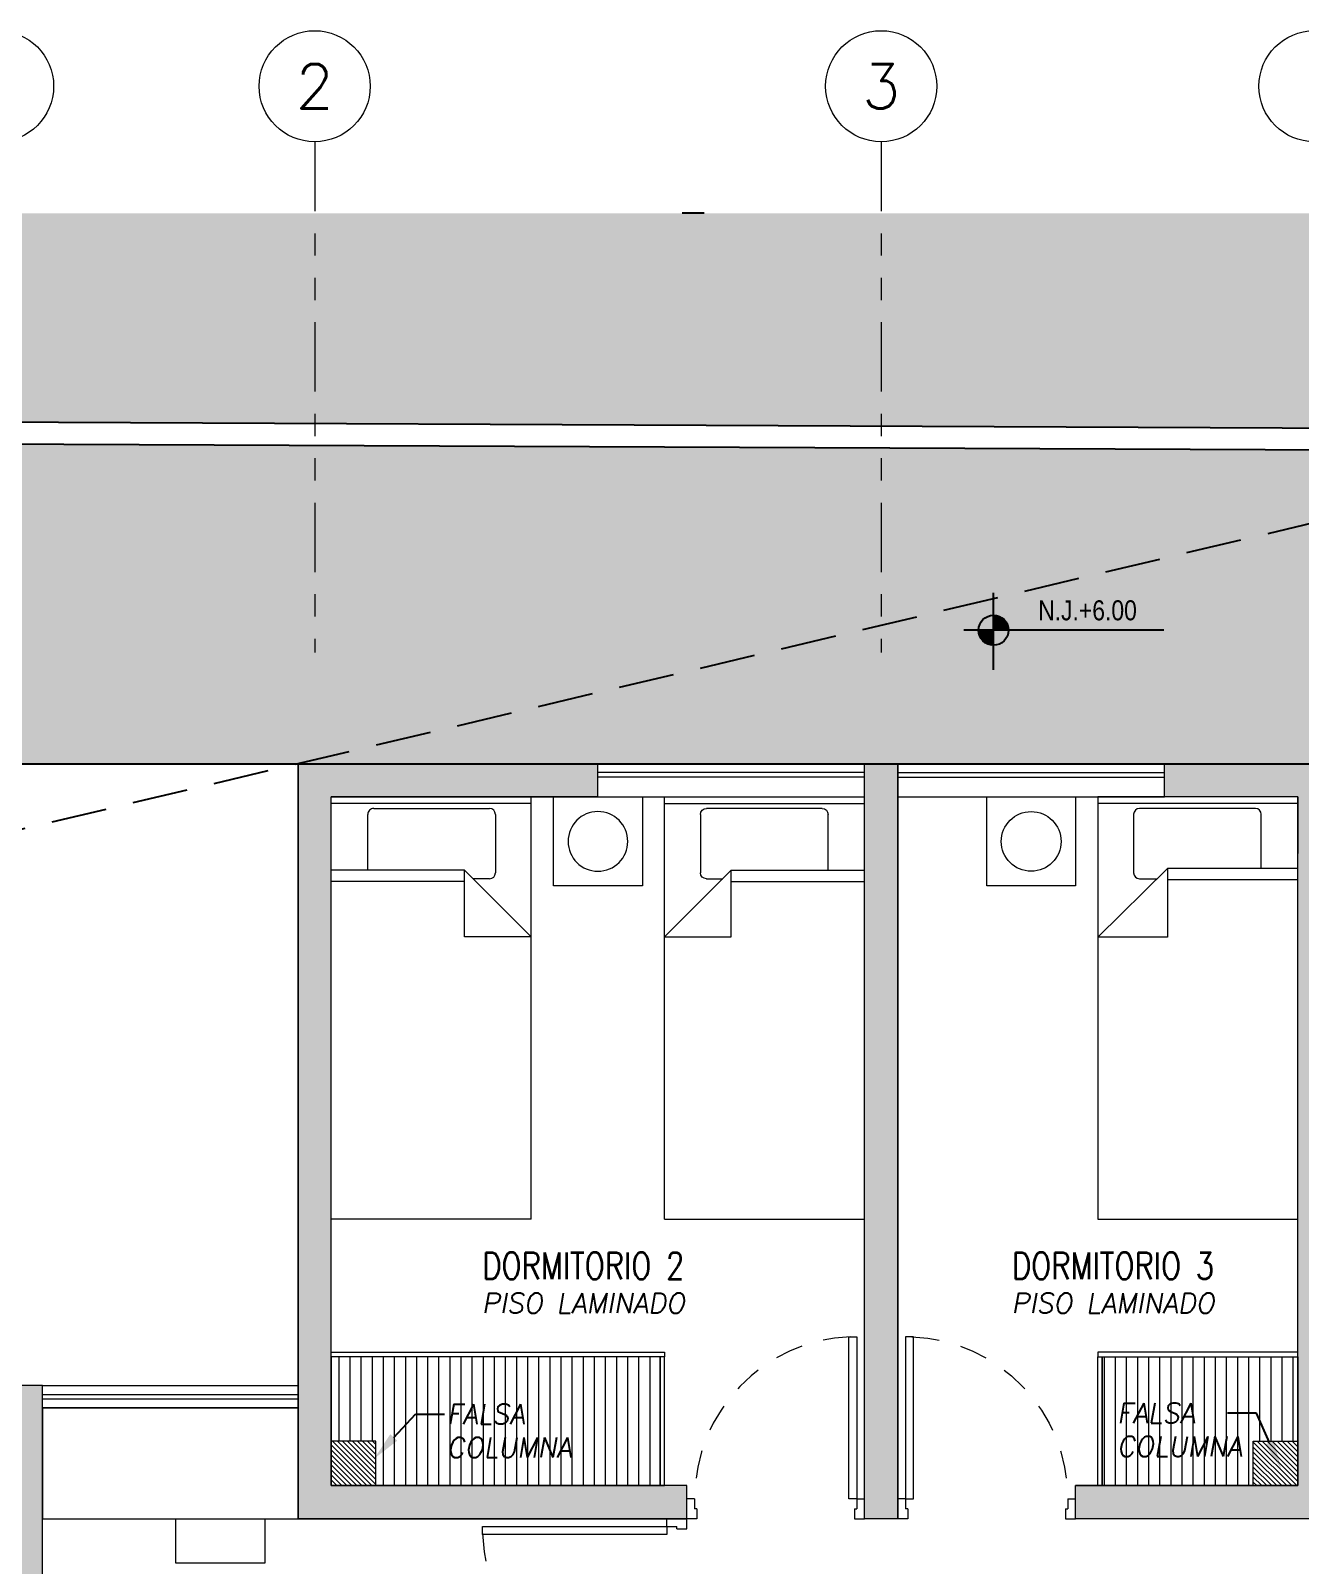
# Model space of a CAD drawing. Header units: millimetres. Extents: x -3 to 53, y -110 to 39.
# Drawn here: x 0.15 to 5.86, y 32.44 to 39.35 of the extents above; entities that cross this region are included whole.
import ezdxf
from ezdxf import colors
from ezdxf.entities.mleader import LeaderData, LeaderLine
from ezdxf.enums import TextEntityAlignment as Align
from ezdxf.math import Vec2, Vec3
from ezdxf.xclip import XClip

# ---------------------------------------------------------------- set-up
doc = ezdxf.new("R2010")
doc.units = ezdxf.units.MM
doc.header["$XCLIPFRAME"] = 2
for name, pattern in [('DOT', [6.35, 0, -6.35]), ('HIDDEN2', [0.1875, 0.125, -0.0625]), ('PHANTOM', [63.5, 31.75, -6.35, 6.35, -6.35, 6.35, -6.35]), ('PHANTOM2', [1.25, 0.625, -0.125, 0.125, -0.125, 0.125, -0.125])]:
    doc.linetypes.add(name, pattern=pattern)
for name, color, linetype in [('A-EJES', 8, 'PHANTOM'), ('A-EST HATCH', 8, 'Continuous'), ('A-EST PLACAS', 8, 'Continuous'), ('A-EST VIGAS', 8, 'HIDDEN2'), ('A-HATCH', 8, 'Continuous'), ('A-MOBILIARIO', 8, 'Continuous'), ('A-MURO BAJO', 8, 'Continuous'), ('A-NIVELES-NPT', 8, 'Continuous'), ('A-PROYECCIONES', 8, 'HIDDEN2'), ('A-TEXTO-ACABADO PISO', 8, 'Continuous'), ('A-TEXTO-INDICACIONES', 8, 'Continuous'), ('DLP_MOBILIARIO', 8, 'Continuous'), ('DLP_MOBILIARIO FIJO', 8, 'Continuous'), ('DLP_TEXTO AMBIENTE', 8, 'Continuous'), ('DLP_VERDE', 8, 'Continuous')]:
    doc.layers.add(name, color=color, linetype=linetype)
doc.layers.add('A-MUROS', color=8, linetype='Continuous', lineweight=30)
doc.styles.add('R80', font='ARIALN.TTF', dxfattribs={"height": 2.03})
doc.styles.add('ROMANS', font='ROMANS.shx', dxfattribs={"oblique": 10})

# ---------------------------------------------------------------- blocks, each defined once
blk = doc.blocks.new('EST.P1')
at = {"layer": 'A-EST HATCH', "lineweight": 0}
h = blk.add_hatch(color=8, dxfattribs=at)
h.dxf.hatch_style = 1
h.paths.add_polyline_path([(9.15, 0.06), (9.15, 6.125), (10.65, 6.125), (10.65, 5.375), (10.8, 5.375), (10.8, 6.325), (9, 6.325), (9, 5.45), (7.5, 5.45), (7.5, 5.95), (7.35, 5.95), (7.35, 5.25), (9, 5.25), (9, 0.06)])
h.paths.add_polyline_path([(30.25, 10.125), (28.65, 10.125), (28.65, 13.225), (29.85, 13.225), (29.85, 13.375), (28.5, 13.375), (28.5, 9.975), (30.25, 9.975)])
h.paths.add_polyline_path([(31.05, 13.375), (31.2, 13.375), (31.2, 9.975), (31.05, 9.975)])
h.paths.add_polyline_path([(36.55, 13.85), (36.85, 13.85), (36.85, 13.7), (36.7, 13.7), (36.7, 10.625), (36.55, 10.625)])
h.paths.add_polyline_path([(33.6, 13.225), (33.6, 10.125), (32, 10.125), (32, 9.975), (33.75, 9.975), (33.75, 13.375), (32.4, 13.375), (32.4, 13.225)])
h.paths.add_polyline_path([(42.85, 13.7), (43.45, 13.7), (43.45, 13.85), (42.7, 13.85), (42.7, 10.45), (43.85, 10.45), (43.85, 10.6), (42.85, 10.6)])
h.paths.add_polyline_path([(44.65, 13.85), (44.65, 10.45), (44.8, 10.45), (44.8, 13.85)])
h.paths.add_polyline_path([(45.6, 10.6), (47.2, 10.6), (47.2, 13.7), (46, 13.7), (46, 13.85), (47.35, 13.85), (47.35, 10.45), (45.6, 10.45)])
h.paths.add_polyline_path([(42.85, 0.15), (43.45, 0.15), (43.45, 0), (42.7, 0), (42.7, 3.4), (43.85, 3.4), (43.85, 3.25), (42.85, 3.25)])
h.paths.add_polyline_path([(44.65, 0), (44.65, 3.4), (44.8, 3.4), (44.8, 0)])
h.paths.add_polyline_path([(45.6, 3.25), (47.2, 3.25), (47.2, 0.15), (46, 0.15), (46, 0), (47.35, 0), (47.35, 3.4), (45.6, 3.4)])
h.paths.add_polyline_path([(40, 3.5), (39.85, 3.5), (39.85, 0.15), (39.7, 0.15), (39.7, 0), (40, 0)])
h.paths.add_polyline_path([(30.25, 3.725), (28.65, 3.725), (28.65, 0.625), (29.85, 0.625), (29.85, 0.475), (28.5, 0.475), (28.5, 3.875), (30.25, 3.875)])
h.paths.add_polyline_path([(31.05, 0.475), (31.2, 0.475), (31.2, 3.875), (31.05, 3.875)])
h.paths.add_polyline_path([(36.55, 0), (36.85, 0), (36.85, 0.15), (36.7, 0.15), (36.7, 3.225), (36.55, 3.225)])
h.paths.add_polyline_path([(33.6, 0.625), (33.6, 3.725), (32, 3.725), (32, 3.875), (33.75, 3.875), (33.75, 0.475), (32.4, 0.475), (32.4, 0.625)])
h.paths.add_polyline_path([(17.1, 10.125), (18.7, 10.125), (18.7, 13.225), (17.5, 13.225), (17.5, 13.375), (18.85, 13.375), (18.85, 9.975), (17.1, 9.975)])
h.paths.add_polyline_path([(16.3, 13.375), (16.15, 13.375), (16.15, 9.975), (16.3, 9.975)])
h.paths.add_polyline_path([(10.5, 13.85), (10.5, 13.7), (10.65, 13.7), (10.65, 10.625), (10.8, 10.625), (10.8, 13.85)])
h.paths.add_polyline_path([(13.75, 13.225), (13.75, 10.125), (15.35, 10.125), (15.35, 9.975), (13.6, 9.975), (13.6, 13.375), (14.95, 13.375), (14.95, 13.225)])
h.paths.add_polyline_path([(9, 8.6), (7.35, 8.6), (7.35, 7.9), (7.5, 7.9), (7.5, 8.4), (9, 8.4), (9, 7.525), (10.8, 7.525), (10.8, 8.475), (10.65, 8.475), (10.65, 7.725), (9.15, 7.725), (9.15, 13.79), (9, 13.79)])
h.paths.add_polyline_path([(4.5, 13.7), (3.9, 13.7), (3.9, 13.85), (4.65, 13.85), (4.65, 10.45), (3.5, 10.45), (3.5, 10.6), (4.5, 10.6)])
h.paths.add_polyline_path([(2.7, 13.85), (2.7, 10.45), (2.55, 10.45), (2.55, 13.85)])
h.paths.add_polyline_path([(1.75, 10.6), (0.15, 10.6), (0.15, 13.7), (1.35, 13.7), (1.35, 13.85), (0, 13.85), (0, 10.45), (1.75, 10.45)])
h.paths.add_polyline_path([(2.7, 0), (2.7, 3.4), (2.55, 3.4), (2.55, 0)])
h.paths.add_polyline_path([(1.75, 3.25), (0.15, 3.25), (0.15, 0.15), (1.35, 0.15), (1.35, 0), (0, 0), (0, 3.4), (1.75, 3.4)])
h.paths.add_polyline_path([(7.35, 3.5), (7.5, 3.5), (7.5, 0.15), (7.65, 0.15), (7.65, 0), (7.35, 0)])
h.paths.add_polyline_path([(17.1, 3.725), (18.7, 3.725), (18.7, 0.625), (17.5, 0.625), (17.5, 0.475), (18.85, 0.475), (18.85, 3.875), (17.1, 3.875)])
h.paths.add_polyline_path([(16.3, 0.475), (16.15, 0.475), (16.15, 3.875), (16.3, 3.875)])
h.paths.add_polyline_path([(10.8, 0), (10.5, 0), (10.5, 0.15), (10.65, 0.15), (10.65, 3.225), (10.8, 3.225)])
h.paths.add_polyline_path([(13.75, 0.625), (13.75, 3.725), (15.35, 3.725), (15.35, 3.875), (13.6, 3.875), (13.6, 0.475), (14.95, 0.475), (14.95, 0.625)])
h.paths.add_polyline_path([(38.35, 6.325), (36.55, 6.325), (36.55, 5.375), (36.7, 5.375), (36.7, 6.125), (38.2, 6.125), (38.2, 0.06), (38.35, 0.06), (38.35, 5.25), (40, 5.25), (40, 5.95), (39.85, 5.95), (39.85, 5.45), (38.35, 5.45)])
h.paths.add_polyline_path([(4.65, 0), (4.65, 3.4), (3.5, 3.4), (3.5, 3.25), (4.5, 3.25), (4.5, 0.15), (3.9, 0.15), (3.9, 0)])
h.paths.add_polyline_path([(1.7468, 8.35), (1.6, 8.35), (1.6, 9.55), (3.75, 9.55), (3.75, 9.4), (3.3, 9.4), (3.3, 7.8), (3.1, 7.8), (3.1, 9.4), (1.75, 9.4), (1.75, 8.35)], flags=17)
h.paths.add_polyline_path([(1.7468, 5.5), (1.6, 5.5), (1.6, 4.3), (3.75, 4.3), (3.75, 4.45), (3.3, 4.45), (3.3, 6.05), (3.1, 6.05), (3.1, 4.45), (1.75, 4.45), (1.75, 5.5)], flags=17)
h.paths.add_polyline_path([(7.5001, 7), (4.65, 7), (4.65, 9.55), (4.5, 9.55), (4.5, 7), (1.75, 7), (1.75, 7.6), (1.6, 7.6), (1.6, 7), (-1.15, 7), (-1.15, 11.05), (-1.35, 11.05), (-1.35, 2.8), (-1.15, 2.8), (-1.15, 6.85), (1.6, 6.85), (1.6, 6.25), (1.75, 6.25), (1.75, 6.85), (4.5, 6.85), (4.5, 4.3), (4.65, 4.3), (4.65, 6.85), (7.5001, 6.85)])
h.paths.add_polyline_path([(7.35, 13.85), (7.35, 10.35), (7.5, 10.35), (7.5, 13.7), (7.65, 13.7), (7.65, 13.85)])
h.paths.add_polyline_path([(38.35, 13.79), (38.35, 8.6), (40, 8.6), (40, 7.9), (39.85, 7.9), (39.85, 8.4), (38.35, 8.4), (38.35, 7.525), (36.55, 7.525), (36.55, 8.475), (36.7, 8.475), (36.7, 7.725), (38.2, 7.725), (38.2, 13.79)])
h.paths.add_polyline_path([(45.75, 7), (48.5, 7), (48.5, 11.05), (48.7, 11.05), (48.7, 2.8), (48.5, 2.8), (48.5, 6.85), (45.75, 6.85), (45.75, 6.25), (45.6, 6.25), (45.6, 6.85), (42.85, 6.85), (42.85, 4.3), (42.7, 4.3), (42.7, 6.85), (39.8499, 6.85), (39.8499, 7), (42.7, 7), (42.7, 9.55), (42.85, 9.55), (42.85, 7), (45.6, 7), (45.6, 7.6), (45.75, 7.6)])
h.paths.add_polyline_path([(40, 13.85), (39.7, 13.85), (39.7, 13.7), (39.85, 13.7), (39.85, 10.35), (40, 10.35)])
h.paths.add_polyline_path([(45.6032, 8.35), (45.75, 8.35), (45.75, 9.55), (43.6, 9.55), (43.6, 9.4), (44.05, 9.4), (44.05, 7.8), (44.25, 7.8), (44.25, 9.4), (45.6, 9.4), (45.6, 8.35)], flags=17)
h.paths.add_polyline_path([(45.6032, 5.5), (45.75, 5.5), (45.75, 4.3), (43.6, 4.3), (43.6, 4.45), (44.05, 4.45), (44.05, 6.05), (44.25, 6.05), (44.25, 4.45), (45.6, 4.45), (45.6, 5.5)], flags=17)
h.paths.add_polyline_path([(25.35, 7.525), (25.5, 7.525), (25.5, 11.225), (25.35, 11.225)])
h.paths.add_polyline_path([(21.1, 7.525), (11.7, 7.525), (11.7, 7.675), (15.25, 7.675), (15.25, 9.075), (15.45, 9.075), (15.45, 7.675), (18.35, 7.675), (18.35, 9.075), (18.5, 9.075), (18.5, 7.675), (20.9, 7.675), (20.9, 8.925), (19.25, 8.925), (19.25, 9.075), (21.525, 9.075), (21.525, 8.925), (21.1, 8.925)])
h.paths.add_polyline_path([(21.55, 7.525), (23.65, 7.525), (23.65, 7.675), (21.7, 7.675), (21.7, 11.075), (23.65, 11.075), (23.65, 11.225), (21.7, 11.225), (21.7, 13.375), (20.85, 13.375), (20.85, 13.225), (21.55, 13.225)])
h.paths.add_polyline_path([(26.25, 8.925), (26.25, 7.525), (35.65, 7.525), (35.65, 7.675), (32.1, 7.675), (32.1, 9.075), (31.9, 9.075), (31.9, 7.675), (29, 7.675), (29, 9.075), (28.85, 9.075), (28.85, 7.675), (26.45, 7.675), (26.45, 8.925), (28.1, 8.925), (28.1, 9.075), (25.875, 9.075), (25.875, 8.925)])
h.paths.add_polyline_path([(25.85, 13.225), (26.5, 13.225), (26.5, 13.375), (25.65, 13.375), (25.65, 7.525), (25.85, 7.525)])
h.paths.add_polyline_path([(25.65, 4.75), (25.65, 0.475), (26.5, 0.475), (26.5, 0.625), (25.85, 0.625), (25.85, 4.75)])
h.paths.add_polyline_path([(27.65, 4.775), (27.65, 4.925), (25.85, 4.925), (25.85, 6.175), (28.4, 6.175), (28.4, 4.775), (28.55, 4.775), (28.55, 6.175), (31.9, 6.175), (31.9, 4.775), (32.1, 4.775), (32.1, 6.175), (35.65, 6.175), (35.65, 6.325), (25.65, 6.325), (25.65, 4.775)])
h.paths.add_polyline_path([(19.7, 4.775), (19.7, 4.925), (21.5, 4.925), (21.5, 6.175), (18.95, 6.175), (18.95, 4.775), (18.8, 4.775), (18.8, 6.175), (15.45, 6.175), (15.45, 4.775), (15.25, 4.775), (15.25, 6.175), (11.7, 6.175), (11.7, 6.325), (21.7, 6.325), (21.7, 4.775)])
h.paths.add_polyline_path([(22.7, 1.025), (25.35, 1.025), (25.35, 3.675), (23, 3.675), (23, 4.225), (22.7, 4.225), (22.7, 4.375), (23.15, 4.375), (23.15, 3.825), (25.35, 3.825), (25.35, 6.175), (24.15, 6.175), (24.15, 6.325), (25.5, 6.325), (25.5, 0.875), (22.7, 0.875)])
h.paths.add_polyline_path([(21.7, 0.475), (20.85, 0.475), (20.85, 0.625), (21.55, 0.625), (21.55, 4.75), (21.7, 4.75)])
at = {"layer": 'A-EST PLACAS', "color": 8, "lineweight": 0}
for points in [[(1.75, 10.6), (0.15, 10.6), (0.15, 13.7), (1.35, 13.7), (1.35, 13.85), (0, 13.85), (0, 10.45), (1.75, 10.45)], [(2.7, 13.85), (2.7, 10.45), (2.55, 10.45), (2.55, 13.85)], [(4.5, 13.7), (3.9, 13.7), (3.9, 13.85), (4.65, 13.85), (4.65, 10.45), (3.5, 10.45), (3.5, 10.6), (4.5, 10.6)], [(7.5001, 7), (4.65, 7), (4.65, 9.55), (4.5, 9.55), (4.5, 7), (1.75, 7), (1.75, 7.6), (1.6, 7.6), (1.6, 7), (-1.15, 7), (-1.15, 11.05), (-1.35, 11.05), (-1.35, 2.8), (-1.15, 2.8), (-1.15, 6.85), (1.6, 6.85), (1.6, 6.25), (1.75, 6.25), (1.75, 6.85), (4.5, 6.85), (4.5, 4.3), (4.65, 4.3), (4.65, 6.85), (7.5001, 6.85)]]:
    blk.add_lwpolyline(points, close=True, dxfattribs=at)
at = {"layer": 'A-EST VIGAS', "color": 8, "lineweight": 0}
for p, q in [((1.35, 13.85), (2.55, 13.85)), ((2.7, 13.85), (3.9, 13.85)), ((-1.15, 11.05), (0, 11.05))]:
    blk.add_line(p, q, dxfattribs=at)
blk = doc.blocks.new('A$C77AB7FBD')
at = {"color": 8, "linetype": 'Continuous', "lineweight": 0}
for p, q in [((0, 0), (0, 1.9)), ((0.9, 1.9), (0, 1.9)), ((0.9, 1.87), (0, 1.87)), ((0.9, 0), (0.9, 1.9)), ((0.164, 1.57), (0.164, 1.8219)), ((0.1908, 1.8487), (0.7119, 1.8487)), ((0.7386, 1.8219), (0.7386, 1.5585)), ((0.6, 1.57), (0, 1.57)), ((0.6, 1.52), (0, 1.52)), ((0.6, 1.27), (0.6, 1.57)), ((0.9, 1.27), (0.6, 1.57)), ((0.7119, 1.5317), (0.6383, 1.5317)), ((0.9, 1.27), (0.6, 1.27)), ((0.9, 0), (0, 0))]:
    blk.add_line(p, q, dxfattribs=at)
for centre, start, end in [((0.1908, 1.8219), 90, 180), ((0.7119, 1.8219), 0, 90), ((0.7119, 1.5585), 270, 0)]:
    blk.add_arc(centre, 0.0267, start, end, dxfattribs=at)
blk = doc.blocks.new('A$C2EBA15F5')
at = {"color": 8, "lineweight": 0}
blk.add_lwpolyline([(0, 0.4), (0, 0), (0.4, 0), (0.4, 0.4)], close=True, dxfattribs=at)
blk.add_circle((0.2, 0.2), 0.1344, dxfattribs=at)
blk = doc.blocks.new('CAMA PROYECCION')
at = {"color": 8, "lineweight": 0}
for p, q in [((37.495, 40.6423, 0), (37.495, 38.771, 0)), ((38.3949, 40.6423, 0), (37.495, 40.6423, 0)), ((38.3949, 38.771, 0), (38.3949, 40.6423, 0)), ((38.0806, 39.3741, 0), (38.3949, 39.3741, 0)), ((38.3949, 39.3741, 0), (38.0806, 39.0644, 0)), ((38.0806, 39.0644, 0), (38.0806, 39.3741, 0)), ((38.0806, 39.1133, 0), (37.495, 39.1133, 0)), ((38.2069, 39.1106, 0), (38.1275, 39.1106, 0)), ((37.495, 39.0644, 0), (38.0806, 39.0644, 0)), ((37.659, 39.0644, 0), (37.659, 38.8203, 0)), ((38.2336, 38.8203, 0), (38.2336, 39.0838, 0)), ((37.495, 38.7423, 0), (37.495, 38.9974, 0)), ((38.3949, 38.7423, 0), (38.3949, 38.9974, 0)), ((37.495, 38.771, 0), (38.3949, 38.771, 0)), ((37.6857, 38.7936, 0), (38.2069, 38.7936, 0)), ((37.495, 38.7423, 0), (38.3949, 38.7423, 0))]:
    blk.add_line(p, q, dxfattribs=at)
at = {"color": 8, "lineweight": 0, "elevation": 0}
blk.add_lwpolyline([(38.495, 38.7423), (38.495, 39.1423), (38.895, 39.1423), (38.895, 38.7423)], close=True, dxfattribs=at)
at = {"color": 8, "lineweight": 0}
blk.add_circle((38.695, 38.9423, 0), 0.1344, dxfattribs=at)
for centre, start, end in [((38.2069, 39.0838, 0), 0, 90), ((37.6857, 38.8203, 0), 180, 270), ((38.2069, 38.8203, 0), 270, 0)]:
    blk.add_arc(centre, 0.0267, start, end, dxfattribs=at)
blk = doc.blocks.new('*U143')
at = {"color": 8, "lineweight": 0}
for p, q in [((0.01, 0.855), (0.01, 0.9)), ((0.1, 0.865), (0.1, 0.9)), ((0.055, 0.855), (0.01, 0.855)), ((0.1, 0.865), (0.055, 0.865)), ((0.055, 0.855), (0.055, 0.865)), ((0.055, 0.045), (0.01, 0.045)), ((0.01, 0.045), (0.01, 0)), ((0.055, 0.045), (0.055, 0.035)), ((0.1, 0.035), (0.055, 0.035)), ((0.1, 0.035), (0.1, 0))]:
    blk.add_line(p, q, dxfattribs=at)
blk.add_lwpolyline([(0.93, 0.07), (0.93, 0.035), (0.1, 0.035), (0.1, 0.07)], close=True, dxfattribs=at)
at = {"color": 8, "linetype": 'HIDDEN2', "lineweight": 0}
blk.add_arc((0.0995, 0.0339), 0.8311, 2.23015, 89.96723, dxfattribs=at)
blk = doc.blocks.new('*U142')
at = {"color": 8, "lineweight": 0}
for p, q in [((0.01, 0.755), (0.01, 0.8)), ((0.1, 0.765), (0.055, 0.765)), ((0.055, 0.755), (0.055, 0.765)), ((0.1, 0.765), (0.1, 0.8)), ((0.055, 0.755), (0.01, 0.755)), ((0.055, 0.045), (0.01, 0.045)), ((0.01, 0.045), (0.01, 0)), ((0.055, 0.045), (0.055, 0.035)), ((0.1, 0.035), (0.055, 0.035)), ((0.1, 0.035), (0.1, 0))]:
    blk.add_line(p, q, dxfattribs=at)
blk.add_lwpolyline([(0.83, 0.07), (0.83, 0.035), (0.1, 0.035), (0.1, 0.07)], close=True, dxfattribs=at)
at = {"color": 8, "linetype": 'HIDDEN2', "lineweight": 0}
blk.add_arc((0.0996, 0.034), 0.731, 2.23015, 89.96723, dxfattribs=at)
blk = doc.blocks.new('DPTO 65')
at = {"layer": 'A-HATCH', "lineweight": 0}
h = blk.add_hatch(dxfattribs=at)
h.set_pattern_fill('ANSI31', color=8, scale=0.005)
h.set_pattern_definition([(45, (-52.640968, -4.05), (-0.01122532, 0.01122532), [])])
h.paths.add_polyline_path([(-5.85, 3.95), (-5.65, 3.95), (-5.65, 3.75), (-5.85, 3.75)])
h = blk.add_hatch(dxfattribs=at)
h.set_pattern_fill('ANSI31', color=8, scale=0.005)
h.set_pattern_definition([(45, (-50.050001, -4.05), (-0.01122532, 0.01122532), [])])
h.paths.add_polyline_path([(-1.5, 3.95), (-1.7, 3.95), (-1.7, 3.75), (-1.5, 3.75)])
at = {"layer": 'DLP_MOBILIARIO FIJO', "lineweight": 0}
h = blk.add_hatch(dxfattribs=at)
h.set_pattern_fill('_USER', color=8, scale=0.05, angle=270, pattern_type=0)
h.set_pattern_definition([(270, (-65.03, 33.379965), (0.05, -9e-18), [])])
h.paths.add_polyline_path([(-5.85, 4.33), (-4.97, 4.33), (-4.97, 3.75), (-5.65, 3.75), (-5.65, 3.95), (-5.85, 3.95)])
h = blk.add_hatch(dxfattribs=at)
h.set_pattern_fill('_USER', color=8, scale=0.05, angle=270, pattern_type=0)
h.set_pattern_definition([(270, (-9542.434857, -4941.215817), (0.05, -9e-18), [])])
h.paths.add_polyline_path([(-1.5, 4.33), (-1.5, 3.95), (-1.7, 3.95), (-1.7, 3.75), (-2.98, 3.75), (-2.98, 4.33)])
at = {"layer": 'A-MURO BAJO', "color": 8, "lineweight": 0}
for p, q in [((-4.05, 7), (-5.25, 7)), ((-2.7, 7), (-3.9, 7)), ((-4.05, 6.85), (-5.25, 6.85)), ((-2.7, 6.85), (-3.9, 6.85)), ((-0.2, 4.2), (-1.35, 4.2)), ((-0.2, 4.1), (-1.35, 4.1))]:
    blk.add_line(p, q, dxfattribs=at)
at = {"layer": 'A-MUROS', "color": 8, "lineweight": 0}
for p, q in [((-6, 7), (-5.25, 7)), ((-5.25, 6.85), (-5.25, 7)), ((-4.05, 7), (-3.9, 7)), ((-4.05, 3.6), (-4.05, 7)), ((-3.9, 3.6), (-3.9, 7)), ((-2.7, 7), (-1.35, 7)), ((-2.7, 6.85), (-2.7, 7)), ((-1.35, 3.6), (-1.35, 7)), ((-5.85, 6.85), (-5.25, 6.85)), ((-5.85, 3.95), (-5.85, 6.85)), ((-2.7, 6.85), (-1.5, 6.85)), ((-1.5, 3.95), (-1.5, 6.85)), ((-5.65, 3.95), (-5.85, 3.95)), ((-5.65, 3.75), (-5.65, 3.95)), ((-1.7, 3.75), (-1.7, 3.95)), ((-1.7, 3.95), (-1.5, 3.95)), ((-5.65, 3.75), (-4.85, 3.75)), ((-4.85, 3.6), (-4.85, 3.75)), ((-3.1, 3.75), (-1.7, 3.75)), ((-3.1, 3.6), (-3.1, 3.75)), ((-6, 3.6), (-4.85, 3.6)), ((-4.05, 3.6), (-3.9, 3.6)), ((-3.1, 3.6), (-1.35, 3.6))]:
    blk.add_line(p, q, dxfattribs=at)
at = {"layer": 'DLP_MOBILIARIO', "color": 8, "lineweight": 0}
blk.add_lwpolyline([(-0.8, 3.4), (-0.8, 3.6), (-1.2, 3.6), (-1.2, 3.4)], close=True, dxfattribs=at)
at = {"layer": 'DLP_MOBILIARIO FIJO', "color": 8, "lineweight": 0}
for p, q in [((-4.05, 6.96), (-5.25, 6.96)), ((-4.05, 6.94), (-5.25, 6.94)), ((-3.9, 6.96), (-2.7, 6.96)), ((-3.9, 6.94), (-2.7, 6.94)), ((-0.2, 4.16), (-1.35, 4.16)), ((-0.2, 4.14), (-1.35, 4.14))]:
    blk.add_line(p, q, dxfattribs=at)
at = {"layer": 'DLP_MOBILIARIO FIJO', "color": 8, "lineweight": 0, "elevation": 0}
for points in [[(-4.95, 4.35), (-4.95, 4.33), (-5.85, 4.33), (-5.85, 4.35)], [(-4.97, 3.75), (-4.95, 3.75), (-4.95, 4.33), (-4.97, 4.33)], [(-3, 4.35), (-3, 4.33), (-1.5, 4.33), (-1.5, 4.35)], [(-2.98, 3.75), (-3, 3.75), (-3, 4.33), (-2.98, 4.33)]]:
    blk.add_lwpolyline(points, close=True, dxfattribs=at)
at = {"layer": 'DLP_MOBILIARIO FIJO', "color": 8, "lineweight": 0}
for points in [[(-5.85, 3.75), (-4.97, 3.75), (-4.97, 4.33), (-5.85, 4.33)], [(-1.5, 3.75), (-2.98, 3.75), (-2.98, 4.33), (-1.5, 4.33)]]:
    blk.add_lwpolyline(points, close=True, dxfattribs=at)
at = {"layer": 'DLP_MOBILIARIO', "color": 8, "lineweight": 0}
for name, p, xscale, rotation in [('CAMA PROYECCION', (-43.345, 45.5923, 0), -1, 180), ('*U142', (-3.9, 3.59), -1.000000000000014, 270), ('*U143', (-3.11, 3.6), -1, 180)]:
    blk.add_blockref(name, p, dxfattribs=dict(at, xscale=xscale, rotation=rotation))
blk.add_blockref('A$C77AB7FBD', (-3.9, 4.95), dxfattribs=at)
at = {"layer": 'DLP_MOBILIARIO', "color": 8, "lineweight": 0, "extrusion": (0, 0, -1), "xscale": -1, "zscale": -1}
blk.add_blockref('A$C2EBA15F5', (2.9, 6.45), dxfattribs=at)
at = {"layer": 'DLP_MOBILIARIO', "color": 8, "lineweight": 0, "xscale": -1}
blk.add_blockref('A$C77AB7FBD', (-1.5, 4.95), dxfattribs=at)
at = {"layer": 'DLP_MOBILIARIO', "color": 8, "lineweight": 0, "rotation": 90}
blk.add_blockref('*U142', (-4.05, 3.59), dxfattribs=at)
blk = doc.blocks.new('TEXTO AMBIENTES P1')
at = {"layer": 'A-TEXTO-ACABADO PISO', "color": 8, "lineweight": 0, "char_height": 0.09, "attachment_point": 2, "style": 'ROMANS'}
for insert in [(1.2842, -2.3834), (3.6682, -2.3834)]:
    blk.add_mtext_dynamic_manual_height_columns('PISO LAMINADO', width=1.20225, gutter_width=12.5, heights=[0], dxfattribs=dict(at, insert=insert))
at = {"layer": 'DLP_TEXTO AMBIENTE', "color": 8, "lineweight": 0, "style": 'ROMANS', "width": 0.8}
for s, p in [('DORMITORIO 2', (1.2841, -2.3201)), ('DORMITORIO 3', (3.6684, -2.3201))]:
    blk.add_text(s, height=0.12, dxfattribs=at).set_placement(p, align=Align.CENTER)
blk = doc.blocks.new('Ejes_Torre C 1var')
at = {"layer": 'A-EJES', "color": 8, "linetype": 'PHANTOM2', "lineweight": 0, "ltscale": 0.5}
for points in [[(1.425, 16.65), (1.425, 14.35)], [(3.975, 16.65), (3.975, 14.35)]]:
    blk.add_lwpolyline(points, dxfattribs=at)
at = {"layer": 'A-EJES', "color": 8, "linetype": 'Continuous', "lineweight": 0}
for centre in [(0, 16.9), (1.425, 16.9), (3.975, 16.9), (5.925, 16.9)]:
    blk.add_circle(centre, 0.25, dxfattribs=at)
at = {"layer": 'A-EJES', "color": 8, "linetype": 'Continuous', "lineweight": 0, "style": 'ROMANS'}
for s, p in [('2', (1.425, 16.9)), ('3', (3.975, 16.9))]:
    blk.add_text(s, height=0.2, dxfattribs=at).set_placement(p, align=Align.MIDDLE_CENTER)
blk = doc.blocks.new('JUNTA2')
at = {"layer": 'A-MOBILIARIO', "color": 8, "lineweight": 0}
blk.add_lwpolyline([(-25.6, -2.925), (-25.6, -2.425), (-26.75, -2.425), (-26.75, -2.925)], close=True, dxfattribs=at)
at = {"layer": 'A-MUROS', "color": 8, "lineweight": 0}
blk.add_lwpolyline([(-24, -6.375), (-26.75, -6.375), (-26.75, -2.325), (-26.95, -2.325), (-26.95, -10.575), (-26.75, -10.575), (-26.75, -6.525), (-24, -6.525)], dxfattribs=at)
blk = doc.blocks.new('FONDO_')
at = {"layer": 'DLP_VERDE'}
h = blk.add_hatch(dxfattribs=at)
h.set_pattern_fill('AR-SAND', color=8, scale=0.0035, angle=215)
h.set_pattern_definition([(252.5, (-226555.99196, -8188222.85647), (0.1028379063742, -0.1371042579803), [0, -0.135128, 0, -0.15113, 0, -0.1444625]), (222.5, (-226555.99196, -8188222.85647), (0.0150241246165, -0.2957586482646), [0, -0.072898, 0, -0.121793, 0, -0.0466725]), (182.5, (-226555.90239, -8188222.79375), (-0.226491538642, -0.159205150185), [0, -0.04445, 0, -0.16002, 0, -0.208915]), (172.5, (-226555.90239, -8188222.79375), (-0.174160637763, -0.217199849944), [0, -0.022225, 0, -0.104902, 0, -0.120015])])
h.paths.add_polyline_path([(3.2361, -7.7946), (1.8331, -14.062), (1.3945, -13.9639), (0.8048, -16.5984), (1.2427, -16.6967), (1.2332, -16.7391), (2.5991, -17.0455), (4.633, -8.1498)])
edge = h.paths.add_edge_path()
edge.add_line((0.2649, -7.5625), (0.436, -6.7981))
edge.add_arc((5.4866, 3.0863), 11.1, 217.64206, 242.9345, ccw=False)
edge.add_arc((-3.6987, -3.9981), 0.5, 37.64475, 127.51284)
edge.add_line((-4.0032, -3.6015), (-4.6775, -4.1192))
edge.add_line((-4.6775, -4.1192), (-3.9421, -5.0771))
edge.add_line((-3.9421, -5.0771), (-4.061, -5.1684))
edge.add_line((-4.061, -5.1684), (-4.7965, -4.2105))
edge.add_line((-4.7965, -4.2105), (-5.5899, -4.8196))
edge.add_line((-5.5899, -4.8196), (-5.8951, -6.1806))
edge.add_line((-5.8951, -6.1806), (0.2649, -7.5625))
h = blk.add_hatch(dxfattribs=at)
h.set_pattern_fill('AR-SAND', color=8, scale=0.0035, angle=215)
h.set_pattern_definition([(252.5, (-10.99903, -131.5724), (0.1028379, -0.13710426), [0, -0.135128, 0, -0.15113, 0, -0.1444625]), (222.5, (-10.99903, -131.5724), (0.01502412, -0.29575865), [0, -0.072898, 0, -0.121793, 0, -0.0466725]), (182.5, (-10.90946, -131.50968), (-0.22649154, -0.15920515), [0, -0.04445, 0, -0.16002, 0, -0.208915]), (172.5, (-10.90946, -131.50968), (-0.17416064, -0.21719985), [0, -0.022225, 0, -0.104902, 0, -0.120015])])
edge = h.paths.add_edge_path()
edge.add_line((2.7078, -17.019), (5.1446, -17.5639))
edge.add_arc((6.1144, -13.1696), 4.5, 257.55438, 435.73466)
edge.add_line((7.2233, -8.8084), (4.7299, -8.1744))
edge.add_line((4.7299, -8.1744), (2.7078, -17.019))
at = {"layer": 'A-MURO BAJO', "color": 8, "ltscale": 0.5}
blk.add_lwpolyline([(3.2361, -7.7946), (1.8331, -14.062), (1.3945, -13.9639), (0.8048, -16.5984), (1.2427, -16.6967), (1.2332, -16.7391), (2.5991, -17.0455), (4.633, -8.1498)], close=True, dxfattribs=at)
blk.add_lwpolyline([(4.7299, -8.1744), (2.7078, -17.019), (5.1446, -17.5639, 0.984245), (7.2233, -8.8084)], format="xyb", close=True, dxfattribs=at)
at = {"layer": 'A-PROYECCIONES', "color": 8, "ltscale": 2}
blk.add_line((3.4294, -55.0068), (2.7371, -0.7662), dxfattribs=at)
blk = doc.blocks.new('SIM NIVEL PLANTA')
at = {"linetype": 'Continuous'}
h = blk.add_hatch(dxfattribs=at)
h.set_pattern_fill('_USER', color=8, scale=0.089997, angle=45, style=0, pattern_type=0)
h.set_pattern_definition([(45, (31854.49523, 23864.84028), (-0.06363728001, 0.06363728001), [])])
h.paths.add_polyline_path([(-17.33, 0), (-15.98, 0, 0.409209), (-17.33, 1.33)])
h.paths.add_polyline_path([(-18.68, 0, 0.004279), (-18.68, -0.02, 0.414214), (-17.33, -1.37), (-17.33, 0)])
at = {"color": 8}
for p, q in [((-17.33, -3.58), (-17.33, 3.34)), ((-2, 0), (-20, 0))]:
    blk.add_line(p, q, dxfattribs=at)
at = {"color": 8, "linetype": 'Continuous'}
blk.add_circle((-17.33, -0.02), 1.35, dxfattribs=at)
at = {"color": 8, "style": 'R80'}
blk.add_attdef('N.P.T.+0.00', text='', height=1.8, dxfattribs=at).set_placement((-8.87, 1.77), align=Align.MIDDLE_CENTER)
blk = doc.blocks.new('TEXTO NOTAS P1')
at = {"layer": 'A-TEXTO-INDICACIONES'}
ml = blk.add_multileader_mtext('Standard', dxfattribs=at)
ml.set_content('FALSA COLUMNA', color=256, style='ROMANS')
ml.set_leader_properties(color=7)
ml.build(insert=Vec2(0, 0))
ml.multileader.update_dxf_attribs({"dogleg_length": 1.3073, "arrow_head_size": 0.13, "scale": 0.1})
ctx = ml.context
ctx.base_point, ctx.scale, ctx.char_height, ctx.arrow_head_size, ctx.landing_gap_size, ctx.plane_origin = Vec3(0.6594, -2.9281), 0.1, 0.09, 0.13, 0.01, Vec3(0.4448, -1.9448)
notes = []
notes.append((ctx, [(0, (1, 1, 0), (0.5286, -2.9281), (1, 0), 0.1307, [(0, [(0.3426, -3.1291)], 0, [])])]))
ctx.mtext.insert, ctx.mtext.width, ctx.mtext.defined_height, ctx.mtext.flow_direction = Vec3(0.6694, -2.8831), 0.532149, 0.5349, 5
ml = blk.add_multileader_mtext('Standard', dxfattribs=at)
ml.set_content('FALSA COLUMNA', color=256, style='ROMANS')
ml.set_leader_properties(color=7)
ml.build(insert=Vec2(0, 0))
ml.multileader.update_dxf_attribs({"dogleg_length": 1.3073, "arrow_head_size": 0.13, "scale": 0.1})
ctx = ml.context
ctx.base_point, ctx.scale, ctx.char_height, ctx.arrow_head_size, ctx.landing_gap_size, ctx.plane_origin = Vec3(3.6766, -2.9234), 0.1, 0.09, 0.13, 0.01, Vec3(3.462, -1.9401)
notes.append((ctx, [(1, (1, 1, 0), (4.3142, -2.9234), (-1, 0), 0.1307, [(0, [(4.4253, -3.1754)], 0, [])])]))
ctx.mtext.insert, ctx.mtext.width, ctx.mtext.defined_height, ctx.mtext.flow_direction = Vec3(3.6866, -2.8784), 0.532149, 0.5349, 5
for ctx, leaders in notes:
    for number, flags, end, landing, length, lines in leaders:
        leader = LeaderData()
        leader.index, (leader.has_last_leader_line, leader.has_dogleg_vector, leader.attachment_direction) = number, flags
        leader.last_leader_point, leader.dogleg_vector, leader.dogleg_length = Vec3(end), Vec3(landing), length
        for number, points, colour, breaks in lines:
            line = LeaderLine()
            line.index, line.vertices, line.color, line.breaks = number, Vec3.list(points), colors.encode_raw_color(colour), breaks
            leader.lines.append(line)
        ctx.leaders.append(leader)
blk = doc.blocks.new('arq.')
at = {"layer": 'A-EST PLACAS', "color": 8}
blk.add_blockref('EST.P1', (102.5627, 24.0936), dxfattribs=at)
at = {"layer": 'A-NIVELES-NPT', "color": 8, "lineweight": 0}
ref = blk.add_blockref('SIM NIVEL PLANTA', (106.5599, 38.5453), dxfattribs=dict(at, xscale=0.05, yscale=0.05, zscale=0.05))
ref.add_attrib('N.P.T.+0.00', 'N.J.+6.00', dxfattribs={"layer": '0', "height": 0.09, "style": 'R80'}).set_placement((106.1164, 38.634), align=Align.MIDDLE_CENTER)
at = {"color": 8, "xscale": -1}
blk.add_blockref('DPTO 65', (101.2127, 30.9436), dxfattribs=at)
at = {"color": 8}
blk.add_blockref('JUNTA2', (128.1627, 37.4686), dxfattribs=at)
at = {"layer": 'A-MUROS', "color": 8}
blk.add_blockref('Ejes_Torre C 1var', (101.2127, 24.0936), dxfattribs=at)
at = {"layer": 'A-TEXTO-INDICACIONES', "color": 8}
blk.add_blockref('TEXTO NOTAS P1', (102.5627, 37.9436), dxfattribs=at)
at = {"layer": 'DLP_TEXTO AMBIENTE', "color": 8}
blk.add_blockref('TEXTO AMBIENTES P1', (102.5627, 37.9436), dxfattribs=at)
at = {"color": 8, "linetype": 'DOT'}
ref = blk.add_blockref('FONDO_', (93.8909, 33.0827), dxfattribs=dict(at, rotation=102.6173891652518))
XClip(ref).set_block_clipping_path([(-13.2902250815, -2.4271841227), (-25.0859891039, -55.1232695242), (-5.7853781296, -59.4436180056), (6.0103858928, -6.7475326041)])

msp = doc.modelspace()

# ---------------------------------------------------------------- block references
at = {"color": 7}
msp.add_blockref('arq.', (-101.2125, -1.8936), dxfattribs=at)

doc.saveas('drawing.dxf')
